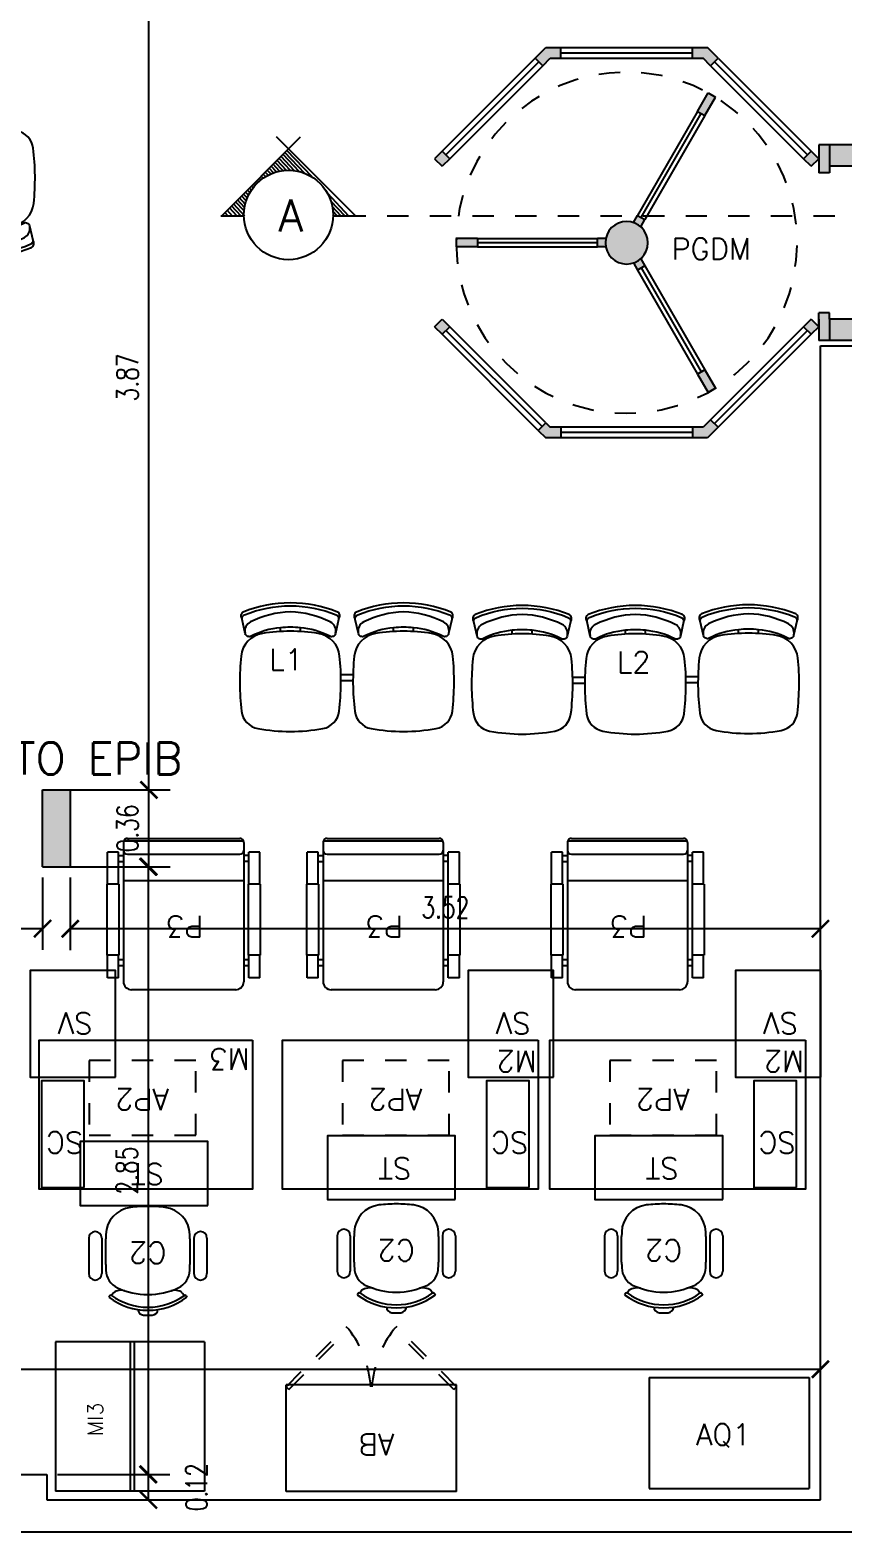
# Model space of a CAD drawing. Extents: x -36.1 to 57, y 1.4 to 46.9.
# Drawn here: x -4.92 to -1.11, y 2.07 to 9.11 of the extents above; entities that cross this region are included whole.
import ezdxf
from ezdxf.enums import TextEntityAlignment as Align

# ---------------------------------------------------------------- set-up
doc = ezdxf.new("R2010")
doc.units = 0
doc.header["$LTSCALE"] = 0.02
doc.header["$PDMODE"] = 2
for name, pattern in [('DIVIDE', [1.25, 0.5, -0.25, 0, -0.25, 0, -0.25]), ('HIDDEN', [0.375, 0.25, -0.125]), ('HIDDEN2', [0.1875, 0.125, -0.0625])]:
    doc.linetypes.add(name, pattern=pattern)
doc.layers.get('0').update_dxf_attribs({"linetype": 'CONTINUOUS'})
doc.layers.get('DEFPOINTS').update_dxf_attribs({"linetype": 'CONTINUOUS'})
for name, color, linetype in [('ACESSORIOS', 6, 'CONTINUOUS'), ('BLOCOS', 1, 'CONTINUOUS'), ('CADEIRAS', 6, 'CONTINUOUS'), ('CARIMBO-MG', 8, 'CONTINUOUS'), ('CODIGO', 6, 'CONTINUOUS'), ('COTAS', 6, 'CONTINUOUS'), ('ESQUAD-SOLID', 6, 'CONTINUOUS'), ('ESQUADRIA', 1, 'CONTINUOUS'), ('ESQUADRIA-F', 6, 'CONTINUOUS'), ('MESAS', 1, 'CONTINUOUS'), ('PAREDE-SOL', 251, 'CONTINUOUS'), ('PAREDES', 7, 'CONTINUOUS'), ('PISO', 6, 'CONTINUOUS'), ('T2', 1, 'CONTINUOUS'), ('TEXTO', 7, 'CONTINUOUS'), ('VERME', 1, 'CONTINUOUS')]:
    doc.layers.add(name, color=color, linetype=linetype)
doc.styles.add('COTAS', font='romans.shx', dxfattribs={"width": 0.75})
doc.styles.add('ROMANS', font='simplex.shx')
doc.dimstyles.new('COTAS', dxfattribs={"dimtxt": 0.1, "dimasz": 0.08, "dimexe": 0.1, "dimexo": 0.05, "dimgap": 0.05, "dimtad": 1, "dimzin": 0, "dimdsep": 46, "dimtxsty": 'COTAS', "dimblk1": 'ARCHTICK', "dimblk2": 'ARCHTICK', "dimsah": 1, "dimcen": 2.5, "dimclrt": 1, "dimadec": 0, "dimazin": 0, "dimtfac": 1, "dimtdec": 4, "dimtmove": 2, "dimatfit": 3, "dimldrblk": 'ARCHTICK', "dimfxl": 1, "dimtvp": 1, "dimtolj": 1, "dimtzin": 0, "dimarcsym": 0})

# ---------------------------------------------------------------- blocks, each defined once
blk = doc.blocks.new('MI3')
at = {"layer": 'MESAS'}
for p, q in [((0.7, 0), (0, 0)), ((0, -0.7), (0, 0)), ((0.7, -0.7), (0.7, 0)), ((0.7, -0.35), (0, -0.35)), ((0.7, -0.37), (0, -0.37)), ((0.7, -0.7), (0, -0.7))]:
    blk.add_line(p, q, dxfattribs=at)
at = {"layer": 'CODIGO', "style": 'ROMANS'}
blk.add_text('MI3', height=0.07, dxfattribs=at).set_placement((0.2581, -0.2223, -0.64))
blk = doc.blocks.new('_ARCHTICK')
at = {"color": 0, "linetype": 'ByBlock', "const_width": 0.15}
blk.add_lwpolyline([(-0.5, -0.5), (0.5, 0.5)], dxfattribs=at)
blk = doc.blocks.new('*D62')
at = {"color": 0, "linetype": 'ByBlock'}
for p, q in [((-8.563, 24.1912), (-8.563, 23.8306)), ((-4.863, 24.1708), (-4.863, 23.8306)), ((-8.563, 23.9306), (-4.863, 23.9306))]:
    blk.add_line(p, q, dxfattribs=at)
at = {"layer": 'DEFPOINTS', "color": 0, "linetype": 'ByBlock'}
for p in [(-8.563, 24.2412), (-4.863, 24.2208), (-4.863, 23.9306)]:
    blk.add_point(p, dxfattribs=at)
at = {"color": 0, "linetype": 'ByBlock', "xscale": 0.08, "yscale": 0.08, "zscale": 0.08, "rotation": 180}
blk.add_blockref('_ARCHTICK', (-8.563, 23.9306), dxfattribs=at)
at = {"color": 0, "linetype": 'ByBlock', "xscale": 0.08, "yscale": 0.08, "zscale": 0.08}
blk.add_blockref('_ARCHTICK', (-4.863, 23.9306), dxfattribs=at)
at = {"color": 1, "linetype": 'ByBlock', "insert": (-6.713, 24.0306), "char_height": 0.1, "attachment_point": 5, "style": 'COTAS'}
blk.add_mtext('\\A1;3.70', dxfattribs=at)
blk = doc.blocks.new('*D61')
at = {"color": 0, "linetype": 'ByBlock'}
for p, q in [((-12.3626, 21.4003), (-12.3626, 21.964)), ((-1.2133, 21.3003), (-1.2133, 21.964)), ((-12.3626, 21.864), (-1.2133, 21.864))]:
    blk.add_line(p, q, dxfattribs=at)
at = {"layer": 'DEFPOINTS', "color": 0, "linetype": 'ByBlock'}
for p in [(-1.2133, 21.864), (-12.3626, 21.3503), (-1.2133, 21.2503)]:
    blk.add_point(p, dxfattribs=at)
at = {"color": 0, "linetype": 'ByBlock', "xscale": 0.08, "yscale": 0.08, "zscale": 0.08, "rotation": 180}
blk.add_blockref('_ARCHTICK', (-12.3626, 21.864), dxfattribs=at)
at = {"color": 0, "linetype": 'ByBlock', "xscale": 0.08, "yscale": 0.08, "zscale": 0.08}
blk.add_blockref('_ARCHTICK', (-1.2133, 21.864), dxfattribs=at)
at = {"color": 1, "linetype": 'ByBlock', "insert": (-6.788, 21.964), "char_height": 0.1, "attachment_point": 5, "style": 'COTAS'}
blk.add_mtext('\\A1;11.15', dxfattribs=at)
blk = doc.blocks.new('*D75')
at = {"color": 0, "linetype": 'ByBlock'}
for p, q in [((-4.6826, 28.4508), (-4.2646, 28.4508)), ((-4.3646, 24.5808), (-4.3646, 28.4508)), ((-4.8129, 24.5808), (-4.2646, 24.5808))]:
    blk.add_line(p, q, dxfattribs=at)
at = {"layer": 'DEFPOINTS', "color": 0, "linetype": 'ByBlock'}
for p in [(-4.7326, 28.4508), (-4.3646, 28.4508), (-4.8629, 24.5808)]:
    blk.add_point(p, dxfattribs=at)
at = {"color": 0, "linetype": 'ByBlock', "xscale": 0.08, "yscale": 0.08, "zscale": 0.08}
for p, rotation in [((-4.3646, 28.4508), 90), ((-4.3646, 24.5808), 270)]:
    blk.add_blockref('_ARCHTICK', p, dxfattribs=dict(at, rotation=rotation))
at = {"color": 1, "linetype": 'ByBlock', "insert": (-4.4646, 26.5158), "char_height": 0.1, "attachment_point": 5, "rotation": 90, "style": 'COTAS'}
blk.add_mtext('\\A1;3.87', dxfattribs=at)
blk = doc.blocks.new('P3')
at = {"layer": 'CADEIRAS'}
for p, q in [((0, 0), (0, -0.1057)), ((0, 0), (0.0517, 0)), ((0.0517, 0), (0.0517, -0.1057)), ((0.0752, -0.6353), (0.0752, 0.0183)), ((0.1128, 0.0559), (0.6016, 0.0559)), ((0.6392, -0.6353), (0.6392, 0.0183)), ((0.6627, 0), (0.7144, 0)), ((0.6627, 0), (0.6627, -0.1057)), ((0.7144, 0), (0.7144, -0.1057)), ((0.0517, -0.0557), (0.0752, -0.0557)), ((0.6392, -0.0557), (0.6627, -0.0557)), ((-0.0023, -0.4387), (-0.0023, -0.1057)), ((-0.0023, -0.1057), (0.054, -0.1057)), ((0.0517, -0.0839), (0.0752, -0.0839)), ((0.054, -0.4387), (0.054, -0.1057)), ((0.6392, -0.0839), (0.6627, -0.0839)), ((0.6604, -0.1057), (0.7167, -0.1057)), ((0.6604, -0.4387), (0.6604, -0.1057)), ((0.7167, -0.4387), (0.7167, -0.1057)), ((-0.0023, -0.4387), (0.054, -0.4387)), ((0, -0.4387), (0, -0.5891)), ((0.0517, -0.4387), (0.0517, -0.5891)), ((0.0752, -0.4545), (0.6392, -0.4545)), ((0.6604, -0.4387), (0.7167, -0.4387)), ((0.6627, -0.4387), (0.6627, -0.5891)), ((0.7144, -0.4387), (0.7144, -0.5891)), ((0.0517, -0.5448), (0.0752, -0.5448)), ((0.6627, -0.5448), (0.6392, -0.5448)), ((0, -0.5891), (0.0517, -0.5891)), ((0.0517, -0.573), (0.0752, -0.573)), ((0.6204, -0.5792), (0.094, -0.5792)), ((0.6627, -0.573), (0.6392, -0.573)), ((0.6627, -0.5891), (0.7144, -0.5891)), ((0.6381, -0.6416), (0.0763, -0.6416)), ((0.6204, -0.6541), (0.094, -0.6541))]:
    blk.add_line(p, q, dxfattribs=at)
for centre, radius, start, end in [((0.1128, 0.0183), 0.0376, 90, 180), ((0.6016, 0.0183), 0.0376, 0, 90), ((0.094, -0.598), 0.0188, 90, 180), ((0.6204, -0.598), 0.0188, 0, 90), ((0.094, -0.6353), 0.0188, 180, 270), ((0.6204, -0.6353), 0.0188, 270, 0)]:
    blk.add_arc(centre, radius, start, end, dxfattribs=at)
at = {"layer": 'CODIGO', "style": 'ROMANS'}
blk.add_text('P3', height=0.1, dxfattribs=at).set_placement((0.2635, -0.2902))
blk = doc.blocks.new('AB')
at = {"layer": 'CODIGO', "linetype": 'HIDDEN2'}
for p, q in [((0, -0.491), (0.281, -0.7729)), ((0.0127, -0.4782), (0.2937, -0.7602)), ((0.7873, -0.4782), (0.5063, -0.7602)), ((0.8, -0.491), (0.519, -0.7729)), ((0.281, -0.7729), (0.2937, -0.7602)), ((0.519, -0.7729), (0.5063, -0.7602))]:
    blk.add_line(p, q, dxfattribs=at)
for centre, start, end in [((-0.0946, -0.4559), 321.91991, 355.92269), ((0.8946, -0.4559), 184.07731, 218.08009)]:
    blk.add_arc(centre, 0.4933, start, end, dxfattribs=at)
at = {"layer": 'MESAS'}
for p, q in [((0, 0), (0.8, 0)), ((0, 0), (0, -0.5)), ((0.8, 0), (0.8, -0.5)), ((0, -0.5), (0.013, -0.5)), ((0.013, -0.5), (0.782, -0.5)), ((0.782, -0.5), (0.8, -0.5)), ((0.8, -0.5), (0.787, -0.5))]:
    blk.add_line(p, q, dxfattribs=at)
at = {"layer": 'MESAS', "linetype": 'HIDDEN2'}
for p, q in [((0.0127, -0.4782), (0, -0.491)), ((0.7873, -0.4782), (0.8, -0.491))]:
    blk.add_line(p, q, dxfattribs=at)
at = {"layer": 'CODIGO', "style": 'ROMANS'}
blk.add_text('AB', height=0.1, dxfattribs=at).set_placement((0.291, -0.2702))
blk = doc.blocks.new('M2')
at = {"layer": 'MESAS'}
blk.add_lwpolyline([(0, 0), (0, 0.7), (1.2, 0.7), (1.2, 0)], close=True, dxfattribs=at)
at = {"layer": 'CODIGO', "style": 'ROMANS'}
blk.add_text('M2', height=0.1, dxfattribs=at).set_placement((0.0072, 0.0501))
blk = doc.blocks.new('*D66')
at = {"color": 0, "linetype": 'ByBlock'}
for p, q in [((-4.7333, 24.1708), (-4.7333, 23.8299)), ((-1.2133, 21.3003), (-1.2133, 24.0299)), ((-1.2133, 23.9299), (-4.7333, 23.9299))]:
    blk.add_line(p, q, dxfattribs=at)
at = {"layer": 'DEFPOINTS', "color": 0, "linetype": 'ByBlock'}
for p in [(-4.7333, 24.2208), (-4.7333, 23.9299), (-1.2133, 21.2503)]:
    blk.add_point(p, dxfattribs=at)
at = {"color": 0, "linetype": 'ByBlock', "xscale": 0.08, "yscale": 0.08, "zscale": 0.08, "rotation": 180}
blk.add_blockref('_ARCHTICK', (-4.7333, 23.9299), dxfattribs=at)
at = {"color": 0, "linetype": 'ByBlock', "xscale": 0.08, "yscale": 0.08, "zscale": 0.08}
blk.add_blockref('_ARCHTICK', (-1.2133, 23.9299), dxfattribs=at)
at = {"color": 1, "linetype": 'ByBlock', "insert": (-2.9733, 24.0299), "char_height": 0.1, "attachment_point": 5, "style": 'COTAS'}
blk.add_mtext('\\A1;3.52', dxfattribs=at)
blk = doc.blocks.new('SC')
at = {"layer": 'ACESSORIOS'}
blk.add_lwpolyline([(0, 0), (0, -0.5), (0.2, -0.5), (0.2, 0)], close=True, dxfattribs=at)
at = {"layer": 'CODIGO', "style": 'ROMANS'}
blk.add_text('SC', height=0.1, dxfattribs=at).set_placement((0.0035, -0.2615))
blk = doc.blocks.new('AP2')
at = {"layer": 'ACESSORIOS', "linetype": 'HIDDEN'}
blk.add_lwpolyline([(0, 0), (0, -0.35), (0.5, -0.35), (0.5, 0)], close=True, dxfattribs=at)
at = {"layer": 'CODIGO', "style": 'ROMANS'}
blk.add_text('AP2', height=0.1, dxfattribs=at).set_placement((0.1246, -0.2173))
blk = doc.blocks.new('*D67')
at = {"color": 0, "linetype": 'ByBlock'}
for p, q in [((-4.8129, 24.2208), (-4.2679, 24.2208)), ((-4.3679, 24.2208), (-4.3679, 21.3703)), ((-4.7926, 21.3703), (-4.2679, 21.3703))]:
    blk.add_line(p, q, dxfattribs=at)
at = {"layer": 'DEFPOINTS', "color": 0, "linetype": 'ByBlock'}
for p in [(-4.8629, 24.2208), (-4.8426, 21.3703), (-4.3679, 21.3703)]:
    blk.add_point(p, dxfattribs=at)
at = {"color": 0, "linetype": 'ByBlock', "xscale": 0.08, "yscale": 0.08, "zscale": 0.08}
for p, rotation in [((-4.3679, 24.2208), 90), ((-4.3679, 21.3703), 270)]:
    blk.add_blockref('_ARCHTICK', p, dxfattribs=dict(at, rotation=rotation))
at = {"color": 1, "linetype": 'ByBlock', "insert": (-4.4679, 22.7955), "char_height": 0.1, "attachment_point": 5, "rotation": 90, "style": 'COTAS'}
blk.add_mtext('\\A1;2.85', dxfattribs=at)
blk = doc.blocks.new('*D65')
at = {"color": 0, "linetype": 'ByBlock'}
for p, q in [((-4.7926, 21.3703), (-4.2662, 21.3703)), ((-4.3662, 21.2503), (-4.3662, 21.3703)), ((-4.7926, 21.2503), (-4.2662, 21.2503))]:
    blk.add_line(p, q, dxfattribs=at)
at = {"layer": 'DEFPOINTS', "color": 0, "linetype": 'ByBlock'}
for p in [(-4.8426, 21.3703), (-4.3662, 21.3703), (-4.8426, 21.2503)]:
    blk.add_point(p, dxfattribs=at)
at = {"color": 0, "linetype": 'ByBlock', "xscale": 0.08, "yscale": 0.08, "zscale": 0.08}
for p, rotation in [((-4.3662, 21.3703), 90), ((-4.3662, 21.2503), 270)]:
    blk.add_blockref('_ARCHTICK', p, dxfattribs=dict(at, rotation=rotation))
at = {"color": 1, "linetype": 'ByBlock', "insert": (-4.1412, 21.3103), "char_height": 0.1, "attachment_point": 5, "rotation": 90, "style": 'COTAS'}
blk.add_mtext('\\A1;0.12', dxfattribs=at)
blk = doc.blocks.new('C2')
at = {"layer": 'CADEIRAS'}
for p, q in [((-0.1982, -0.0915), (-0.2039, -0.084)), ((-0.1822, -0.1051), (-0.1916, -0.0924)), ((0.141, -0.1051), (0.1505, -0.0924)), ((0.1571, -0.0915), (0.1627, -0.084)), ((-0.2978, -0.3612), (-0.2978, -0.1947)), ((-0.2367, -0.3612), (-0.2367, -0.1947)), ((0.1956, -0.3612), (0.1956, -0.1947)), ((0.2567, -0.3612), (0.2567, -0.1947)), ((-0.218, -0.3574), (-0.218, -0.237)), ((0.1768, -0.237), (0.1768, -0.3574))]:
    blk.add_line(p, q, dxfattribs=at)
for centre, radius, start, end in [((-0.0206, -0.3284), 0.329, 86.41668, 93.58332), ((-0.0206, -0.3284), 0.3055, 53.1301, 126.8699), ((-0.0206, -0.3284), 0.2914, 54.0396, 125.9604), ((-0.0394, -0.0281), 0.0282, 93.58332, 176.62809), ((-0.0018, -0.0281), 0.0282, 3.37191, 86.41668), ((-0.1236, -0.2134), 0.094, 114.93883, 178.30739), ((-0.1944, -0.0887), 0.0047, 216.8699, 305.9604), ((-0.1458, -0.0545), 0.0623, 234.34051, 285.73963), ((-0.0206, -0.435), 0.3384, 90, 114.93883), ((-0.0206, -0.435), 0.3384, 65.06117, 90), ((0.1047, -0.0545), 0.0623, 254.26037, 305.65949), ((0.0825, -0.2134), 0.094, 1.69261, 65.06117), ((0.1533, -0.0887), 0.0047, 234.0396, 323.1301), ((-0.2672, -0.1947), 0.0306, 0, 180), ((0.675, -0.237), 0.893, 178.30739, 180), ((-0.7162, -0.237), 0.893, 0, 1.69261), ((0.2261, -0.1947), 0.0306, 0, 180), ((-0.2672, -0.3612), 0.0306, 180, 0), ((0.487, -0.3574), 0.705, 180, 181.72928), ((-0.0861, -0.3747), 0.1316, 181.72928, 263.15503), ((0.045, -0.3747), 0.1316, 276.84497, 358.27072), ((-0.5282, -0.3574), 0.705, 358.27072, 360), ((0.2261, -0.3612), 0.0306, 180, 0), ((-0.0206, 0.1713), 0.6815, 263.15503, 270), ((-0.0206, 0.1713), 0.6815, 270, 276.84497)]:
    blk.add_arc(centre, radius, start, end, dxfattribs=at)
at = {"layer": 'CODIGO', "style": 'ROMANS'}
blk.add_text('C2', height=0.1, dxfattribs=at).set_placement((-0.1076, -0.3426))
blk = doc.blocks.new('ST')
at = {"layer": 'ACESSORIOS'}
blk.add_lwpolyline([(0, 0), (0, -0.3), (0.6, -0.3), (0.6, 0)], close=True, dxfattribs=at)
at = {"layer": 'CODIGO', "style": 'ROMANS'}
blk.add_text('ST', height=0.1, dxfattribs=at).set_placement((0.2067, -0.1973))
blk = doc.blocks.new('*D60')
at = {"color": 0, "linetype": 'ByBlock'}
for p, q in [((-4.8129, 24.5808), (-4.2646, 24.5808)), ((-4.3646, 24.2208), (-4.3646, 24.5808)), ((-4.8129, 24.2208), (-4.2646, 24.2208))]:
    blk.add_line(p, q, dxfattribs=at)
at = {"layer": 'DEFPOINTS', "color": 0, "linetype": 'ByBlock'}
for p in [(-4.8629, 24.5808), (-4.3646, 24.5808), (-4.8629, 24.2208)]:
    blk.add_point(p, dxfattribs=at)
at = {"color": 0, "linetype": 'ByBlock', "xscale": 0.08, "yscale": 0.08, "zscale": 0.08}
for p, rotation in [((-4.3646, 24.5808), 90), ((-4.3646, 24.2208), 270)]:
    blk.add_blockref('_ARCHTICK', p, dxfattribs=dict(at, rotation=rotation))
at = {"color": 1, "linetype": 'ByBlock', "insert": (-4.4646, 24.4008), "char_height": 0.1, "attachment_point": 5, "rotation": 90, "style": 'COTAS'}
blk.add_mtext('\\A1;0.36', dxfattribs=at)
blk = doc.blocks.new('SV')
at = {"layer": 'ACESSORIOS'}
blk.add_lwpolyline([(0, 0), (0, -0.5), (0.4, -0.5), (0.4, 0)], close=True, dxfattribs=at)
at = {"layer": 'CODIGO', "style": 'ROMANS'}
blk.add_text('SV', height=0.1, dxfattribs=at).set_placement((0.107, -0.3031))
blk = doc.blocks.new('AQ1')
at = {"layer": 'MESAS'}
for p, q in [((0, 0), (0, -0.52)), ((0, 0), (0.75, 0)), ((0.75, 0), (0.75, -0.52)), ((0, -0.52), (0.75, -0.52))]:
    blk.add_line(p, q, dxfattribs=at)
at = {"layer": 'CODIGO', "style": 'ROMANS'}
blk.add_text('AQ1', height=0.1, dxfattribs=at).set_placement((0.2189, -0.3171))
blk = doc.blocks.new('A$C2DC308E3')
at = {"layer": 'CADEIRAS'}
for p, q in [((0.1848, 0.4548), (0.1848, 0.4727)), ((0.2788, 0.4548), (0.2788, 0.4727)), ((0.7159, 0.4548), (0.7159, 0.4727)), ((0.8099, 0.4548), (0.8099, 0.4727)), ((0.4682, 0.2529), (0.5265, 0.2529)), ((0.4682, 0.2529), (0.4779, 0.2529)), ((0.4692, 0.2247), (0.5256, 0.2247))]:
    blk.add_line(p, q, dxfattribs=at)
for points in [[(0.4584, 0.5138, 0.481357), (0.4531, 0.5465, 0.097119), (0.2318, 0.5891, 0.097119), (0.0105, 0.5465, 0.481357), (0.0052, 0.5138)], [(0.1848, 0.4727, 0.100785), (0.0473, 0.4327, -0.49505), (0.0202, 0.4453), (0.0055, 0.5121, -0.365963), (0.0168, 0.5335, -0.0944), (0.2318, 0.5761, -0.0944), (0.4468, 0.5335, -0.365963), (0.4581, 0.5121), (0.4434, 0.4453, -0.49505), (0.4163, 0.4327, 0.100785), (0.2788, 0.4727, 0.100785)], [(0.9895, 0.5138, 0.481357), (0.9842, 0.5465, 0.097119), (0.7629, 0.5891, 0.097119), (0.5417, 0.5465, 0.481357), (0.5363, 0.5138)], [(0.7159, 0.4727, 0.100785), (0.5784, 0.4327, -0.49505), (0.5513, 0.4453), (0.5366, 0.5121, -0.365963), (0.548, 0.5335, -0.0944), (0.7629, 0.5761, -0.0944), (0.9779, 0.5335, -0.365963), (0.9892, 0.5121), (0.9746, 0.4453, -0.49505), (0.9475, 0.4327, 0.100785), (0.8099, 0.4727, 0.100785)], [(0.444, 0.448, 0.344642), (0.419, 0.5003, 0.1068), (0.2318, 0.5474, 0.1068), (0.0446, 0.5003, 0.344642), (0.0196, 0.448)], [(0.9752, 0.448, 0.344642), (0.9501, 0.5003, 0.1068), (0.7629, 0.5474, 0.1068), (0.5758, 0.5003, 0.344642), (0.5507, 0.448)]]:
    blk.add_lwpolyline(points, format="xyb", dxfattribs=at)
for points in [[(0.1008, 0.4459, 0.340817), (0.0005, 0.3401, 0.05523), (0.0028, 0.0813, 0.328643), (0.0792, 0, 0.09095), (0.3844, 0, 0.328643), (0.4608, 0.0813, 0.05523), (0.4631, 0.3401, 0.340817), (0.3629, 0.4459, 0.077917)], [(0.6319, 0.4459, 0.340817), (0.5316, 0.3401, 0.05523), (0.5339, 0.0813, 0.328643), (0.6103, 0, 0.09095), (0.9156, 0, 0.328643), (0.9919, 0.0813, 0.05523), (0.9942, 0.3401, 0.340817), (0.894, 0.4459, 0.077917)]]:
    blk.add_lwpolyline(points, format="xyb", close=True, dxfattribs=at)
for centre in [(0.2318, -0.0397), (0.7629, -0.0397)]:
    blk.add_arc(centre, 0.5146, 84.75947, 95.24053, dxfattribs=at)
at = {"layer": 'CODIGO', "style": 'ROMANS'}
blk.add_text('L1', height=0.1, dxfattribs=at).set_placement((0.1328, 0.273))
blk = doc.blocks.new('A$C33302E0F')
at = {"layer": 'CADEIRAS'}
for p, q in [((0.1848, 0.4548), (0.1848, 0.4727)), ((0.2788, 0.4548), (0.2788, 0.4727)), ((0.7159, 0.4548), (0.7159, 0.4727)), ((0.8099, 0.4548), (0.8099, 0.4727)), ((1.247, 0.4578), (1.247, 0.4757)), ((1.341, 0.4578), (1.341, 0.4757)), ((0.4682, 0.2529), (0.5265, 0.2529)), ((0.4682, 0.2529), (0.4779, 0.2529)), ((0.4692, 0.2247), (0.5256, 0.2247)), ((0.9994, 0.2559), (1.0576, 0.2559)), ((1.0003, 0.2277), (1.0567, 0.2277))]:
    blk.add_line(p, q, dxfattribs=at)
for points in [[(0.4584, 0.5138, 0.481357), (0.4531, 0.5465, 0.097119), (0.2318, 0.5891, 0.097119), (0.0105, 0.5465, 0.481357), (0.0052, 0.5138)], [(0.1848, 0.4727, 0.100785), (0.0473, 0.4327, -0.49505), (0.0202, 0.4453), (0.0055, 0.5121, -0.365963), (0.0168, 0.5335, -0.0944), (0.2318, 0.5761, -0.0944), (0.4468, 0.5335, -0.365963), (0.4581, 0.5121), (0.4434, 0.4453, -0.49505), (0.4163, 0.4327, 0.100785), (0.2788, 0.4727, 0.100785)], [(0.9895, 0.5138, 0.481357), (0.9842, 0.5465, 0.097119), (0.7629, 0.5891, 0.097119), (0.5417, 0.5465, 0.481357), (0.5363, 0.5138)], [(0.7159, 0.4727, 0.100785), (0.5784, 0.4327, -0.49505), (0.5513, 0.4453), (0.5366, 0.5121, -0.365963), (0.548, 0.5335, -0.0944), (0.7629, 0.5761, -0.0944), (0.9779, 0.5335, -0.365963), (0.9892, 0.5121), (0.9746, 0.4453, -0.49505), (0.9475, 0.4327, 0.100785), (0.8099, 0.4727, 0.100785)], [(1.5206, 0.5168, 0.481357), (1.5153, 0.5495, 0.097119), (1.294, 0.5921, 0.097119), (1.0728, 0.5495, 0.481357), (1.0675, 0.5168)], [(1.247, 0.4757, 0.100785), (1.1095, 0.4357, -0.49505), (1.0824, 0.4483), (1.0677, 0.5151, -0.365963), (1.0791, 0.5365, -0.0944), (1.294, 0.5791, -0.0944), (1.509, 0.5365, -0.365963), (1.5203, 0.5151), (1.5057, 0.4483, -0.49505), (1.4786, 0.4357, 0.100785), (1.341, 0.4757, 0.100785)], [(0.444, 0.448, 0.344642), (0.419, 0.5003, 0.1068), (0.2318, 0.5474, 0.1068), (0.0446, 0.5003, 0.344642), (0.0196, 0.448)], [(0.9752, 0.448, 0.344642), (0.9501, 0.5003, 0.1068), (0.7629, 0.5474, 0.1068), (0.5758, 0.5003, 0.344642), (0.5507, 0.448)], [(1.5063, 0.451, 0.344642), (1.4812, 0.5032, 0.1068), (1.294, 0.5504, 0.1068), (1.1069, 0.5032, 0.344642), (1.0818, 0.451)]]:
    blk.add_lwpolyline(points, format="xyb", dxfattribs=at)
for points in [[(0.1008, 0.4459, 0.340817), (0.0005, 0.3401, 0.05523), (0.0028, 0.0813, 0.328643), (0.0792, 0, 0.09095), (0.3844, 0, 0.328643), (0.4608, 0.0813, 0.05523), (0.4631, 0.3401, 0.340817), (0.3628, 0.4459, 0.077917)], [(0.6319, 0.4459, 0.340817), (0.5316, 0.3401, 0.05523), (0.5339, 0.0813, 0.328643), (0.6103, 0, 0.09095), (0.9156, 0, 0.328643), (0.9919, 0.0813, 0.05523), (0.9942, 0.3401, 0.340817), (0.894, 0.4459, 0.077917)], [(1.163, 0.4489, 0.340817), (1.0627, 0.343, 0.05523), (1.065, 0.0843, 0.328643), (1.1414, 0.003, 0.09095), (1.4467, 0.003, 0.328643), (1.523, 0.0843, 0.05523), (1.5254, 0.343, 0.340817), (1.4251, 0.4489, 0.077917)]]:
    blk.add_lwpolyline(points, format="xyb", close=True, dxfattribs=at)
for centre in [(0.2318, -0.0397), (0.7629, -0.0397), (1.294, -0.0367)]:
    blk.add_arc(centre, 0.5146, 84.75947, 95.24053, dxfattribs=at)
at = {"layer": 'CODIGO', "style": 'ROMANS'}
blk.add_text('L2', height=0.1, dxfattribs=at).set_placement((0.6757, 0.2737))
blk = doc.blocks.new('PORTA-GIRA')
at = {"layer": 'ESQUAD-SOLID'}
h = blk.add_hatch(color=256, dxfattribs=at)
h.paths.add_polyline_path([(0.1, 2.1667), (0.0646, 2.2021), (0.0293, 2.1667), (0.0646, 2.1314)])
h.paths.add_polyline_path([(-0.3718, 1.695), (-0.4071, 1.7303), (-0.4571, 1.6803), (-0.4571, 1.6096), (-0.4071, 1.6096), (-0.4071, 1.6596)])
h.paths.add_polyline_path([(0.4786, 2.1008, 0.012502), (0.4386, 2.1008), (0.4386, 2.001), (0.4786, 2.001)])
h.paths.add_polyline_path([(0.8525, 2.2021), (0.8172, 2.1667), (0.8525, 2.1314), (0.8879, 2.1667)])
h.paths.add_polyline_path([(1.3743, 1.6803), (1.3389, 1.7157), (1.3036, 1.6803), (1.3243, 1.6596), (1.3243, 1.6096), (1.3743, 1.6096)])
h.paths.add_polyline_path([(1.3743, 0.9925), (1.3243, 0.9925), (1.3243, 0.9425), (1.2889, 0.9071), (1.3243, 0.8718), (1.3743, 0.9218)])
h.paths.add_polyline_path([(0.8525, 0.4707), (0.8172, 0.4354), (0.8525, 0.4), (0.8879, 0.4354)])
h.paths.add_polyline_path([(0.0646, 0.4707), (0.0293, 0.4354), (0.0646, 0.4), (0.1, 0.4354)])
h.paths.add_polyline_path([(-0.3718, 0.9071), (-0.4071, 0.9425), (-0.4071, 0.9925), (-0.4571, 0.9925), (-0.4571, 0.9218), (-0.4071, 0.8718)])
h.paths.add_polyline_path([(-0.1376, 0.9337), (-0.1576, 0.9684), (-0.244, 0.9185, 0.012502), (-0.224, 0.8838)])
h.paths.add_polyline_path([(1.0748, 0.9684), (1.0548, 0.9337), (1.1412, 0.8838, 0.012502), (1.1612, 0.9185)])
h.paths.add_polyline_path([(0.5586, 1.301, 1), (0.3586, 1.301, 1)])
h.paths.add_polyline_path([(0.1, 0.35), (0, 0.35), (0, 0), (0.1, 0)])
h.paths.add_polyline_path([(0.13, 0.4), (0.0646, 0.4), (0, 0.4), (0, 0.35), (0.1, 0.35), (0.13, 0.35)])
h.paths.add_polyline_path([(0.9172, 0.4), (0.8172, 0.4), (0.7872, 0.4), (0.7872, 0.35), (0.8172, 0.35), (0.9172, 0.35)])
h.paths.add_polyline_path([(0.9172, 0.35), (0.8172, 0.35), (0.8172, 0), (0.9172, 0)])
h.paths.add_polyline_path([(0.4786, 1.4376), (0.4386, 1.4376), (0.4386, 1.399, -0.101021), (0.4786, 1.399)])
h.paths.add_polyline_path([(0.5869, 1.2501), (0.5534, 1.2694, -0.101021), (0.5334, 1.2347), (0.5669, 1.2154)])
h.paths.add_polyline_path([(0.3637, 1.2694), (0.3303, 1.2501), (0.3503, 1.2154), (0.3837, 1.2347, -0.101021)])
at = {"layer": 'ESQUADRIA'}
for p, q in [((0.0293, 2.1667), (0.0646, 2.2021)), ((0.0646, 2.2021), (0.1, 2.1667)), ((0.8525, 2.2021), (0.8172, 2.1667)), ((0.8525, 2.2021), (0.8879, 2.1667)), ((-0.3894, 1.7127), (0.047, 2.149)), ((0.0293, 2.1667), (0.0646, 2.1314)), ((0.0646, 2.1314), (0.1, 2.1667)), ((0.8172, 2.1667), (0.8525, 2.1314)), ((0.8879, 2.1667), (0.8525, 2.1314)), ((1.3212, 1.698), (0.8702, 2.149)), ((0.4386, 2.001), (0.4386, 2.101)), ((0.4386, 2.101), (0.4786, 2.101)), ((0.4786, 2.001), (0.4786, 2.101)), ((0.4386, 2.001), (0.4786, 2.001)), ((0.4586, 1.4376), (0.4586, 2.001)), ((-0.4071, 1.7303), (-0.4571, 1.6803)), ((-0.4071, 1.7303), (-0.3718, 1.695)), ((-0.3718, 1.695), (-0.4071, 1.6596)), ((1.3389, 1.7157), (1.3036, 1.6803)), ((1.3389, 1.7157), (1.3743, 1.6803)), ((-0.4571, 1.6803), (-0.4571, 1.6096)), ((-0.4071, 1.6596), (-0.4071, 1.6096)), ((1.3036, 1.6803), (1.3243, 1.6596)), ((1.3243, 1.6096), (1.3243, 1.6596)), ((1.3743, 1.6096), (1.3743, 1.6803)), ((-0.4071, 1.6096), (-0.4571, 1.6096)), ((-0.4321, 1.6096), (-0.4321, 0.9925)), ((1.3243, 1.6096), (1.3743, 1.6096)), ((1.3493, 0.9925), (1.3493, 1.6096)), ((0.4786, 1.4376), (0.4386, 1.4376)), ((0.4386, 1.399), (0.4386, 1.4376)), ((0.4786, 1.399), (0.4786, 1.4376)), ((0.3637, 1.2694), (0.3303, 1.2501)), ((0.5534, 1.2694), (0.5869, 1.2501)), ((0.3403, 1.2327), (-0.1476, 0.951)), ((0.3303, 1.2501), (0.3503, 1.2154)), ((0.3837, 1.2347), (0.3503, 1.2154)), ((0.5334, 1.2347), (0.5669, 1.2154)), ((0.5669, 1.2154), (0.5869, 1.2501)), ((0.5769, 1.2327), (1.0648, 0.951)), ((-0.4571, 0.9925), (-0.4571, 0.9218)), ((-0.4071, 0.9925), (-0.4571, 0.9925)), ((-0.4071, 0.9925), (-0.4071, 0.9425)), ((1.3243, 0.9425), (1.3243, 0.9925)), ((1.3243, 0.9925), (1.3743, 0.9925)), ((1.3743, 0.9218), (1.3743, 0.9925)), ((-0.4071, 0.8718), (-0.4571, 0.9218)), ((-0.3718, 0.9071), (-0.4071, 0.9425)), ((-0.1576, 0.9684), (-0.2442, 0.9184)), ((-0.2442, 0.9184), (-0.2242, 0.8837)), ((-0.1376, 0.9337), (-0.2242, 0.8837)), ((-0.1576, 0.9684), (-0.1376, 0.9337)), ((1.0548, 0.9337), (1.0748, 0.9684)), ((1.0548, 0.9337), (1.1414, 0.8837)), ((1.0748, 0.9684), (1.1614, 0.9184)), ((1.1414, 0.8837), (1.1614, 0.9184)), ((1.2889, 0.9071), (1.3243, 0.9425)), ((1.3243, 0.8718), (1.3743, 0.9218)), ((-0.3718, 0.9071), (-0.4071, 0.8718)), ((-0.3894, 0.8894), (0.047, 0.453)), ((0.8702, 0.453), (1.3066, 0.8894)), ((1.2889, 0.9071), (1.3243, 0.8718)), ((0.0646, 0.4707), (0.0293, 0.4354)), ((0.0646, 0.4), (0.0293, 0.4354)), ((0.1, 0.4354), (0.0646, 0.4707)), ((0.1, 0.4354), (0.0646, 0.4)), ((0.8172, 0.4354), (0.8525, 0.4707)), ((0.8172, 0.4354), (0.8525, 0.4)), ((0.8525, 0.4707), (0.8879, 0.4354)), ((0.8525, 0.4), (0.8879, 0.4354)), ((0, 0), (0, 0.4)), ((0, 0.4), (0.1, 0.4)), ((0.0646, 0.4), (0.13, 0.4)), ((0.13, 0.35), (0.13, 0.4)), ((0.7872, 0.35), (0.7872, 0.4)), ((0.8525, 0.4), (0.7872, 0.4)), ((0.8172, 0.4), (0.9172, 0.4)), ((0.9172, 0), (0.9172, 0.4)), ((0, 0.35), (0.1, 0.35)), ((0.1, 0), (0.1, 0.35)), ((0.1, 0.35), (0.13, 0.35)), ((0.8172, 0.35), (0.7872, 0.35)), ((0.8172, 0), (0.8172, 0.35)), ((0.8172, 0.35), (0.9172, 0.35)), ((0, 0), (0.1, 0)), ((0.8172, 0), (0.9172, 0))]:
    blk.add_line(p, q, dxfattribs=at)
blk.add_circle((0.4586, 1.301), 0.1, dxfattribs=at)
at = {"layer": 'ESQUADRIA-F'}
for p, q in [((-0.4071, 1.7303), (0.0293, 2.1667)), ((-0.3718, 1.695), (0.0646, 2.1314)), ((1.3036, 1.6803), (0.8525, 2.1314)), ((1.3389, 1.7157), (0.8879, 2.1667)), ((0.4386, 2.001), (0.4386, 1.4376)), ((0.4786, 2.001), (0.4786, 1.4376)), ((-0.4571, 1.6096), (-0.4571, 0.9925)), ((-0.4071, 1.6096), (-0.4071, 0.9925)), ((1.3243, 0.9925), (1.3243, 1.6096)), ((1.3743, 0.9925), (1.3743, 1.6096)), ((-0.1576, 0.9684), (0.3303, 1.2501)), ((-0.1376, 0.9337), (0.3503, 1.2154)), ((0.5669, 1.2154), (1.0548, 0.9337)), ((0.5869, 1.2501), (1.0748, 0.9684)), ((-0.4071, 0.8718), (0.0293, 0.4354)), ((-0.3718, 0.9071), (0.0646, 0.4707)), ((0.8525, 0.4707), (1.2889, 0.9071)), ((0.8879, 0.4354), (1.3243, 0.8718))]:
    blk.add_line(p, q, dxfattribs=at)
at = {"layer": 'PISO', "linetype": 'HIDDEN'}
blk.add_circle((0.4586, 1.301), 0.8, dxfattribs=at)
blk = doc.blocks.new('M3')
at = {"layer": 'MESAS'}
blk.add_lwpolyline([(0, 0), (0, 0.7), (1, 0.7), (1, 0)], close=True, dxfattribs=at)
at = {"layer": 'CODIGO', "style": 'ROMANS'}
blk.add_text('M3', height=0.1, dxfattribs=at).set_placement((0.0126, 0.0393))

msp = doc.modelspace()

# ---------------------------------------------------------------- hatches: boundary and pattern name
at = {"layer": 'PAREDE-SOL'}
msp.add_hatch(color=256, dxfattribs=at).paths.add_polyline_path([(-4.7333, 5.5474), (-4.863, 5.5474), (-4.863, 5.1874), (-4.7333, 5.1874)])

# ---------------------------------------------------------------- linework, layer by layer
at = {"layer": 'CARIMBO-MG', "linetype": 'DIVIDE', "ltscale": 0.5}
msp.add_line((3.8544, 8.2396), (-3.3938, 8.2396), dxfattribs=at)
at = {"layer": 'PAREDES'}
for p, q in [((-1.2133, 7.6308), (-0.1333, 7.6308)), ((-1.2133, 2.2169), (-1.2133, 7.6308)), ((-4.863, 5.1874), (-4.863, 5.5474)), ((-4.863, 5.5474), (-4.7333, 5.5474)), ((-4.7333, 5.5474), (-4.7333, 5.1874)), ((-4.863, 5.1874), (-4.7333, 5.1874)), ((-4.9926, 2.3369), (-4.8426, 2.3369)), ((-4.8426, 2.3369), (-4.8426, 2.2169)), ((-4.8426, 2.2169), (-1.2133, 2.2169)), ((-4.9926, 2.0669), (-1.0081, 2.0669))]:
    msp.add_line(p, q, dxfattribs=at)
at = {"layer": 'VERME'}
for p, q in [((-4.0238, 8.2396), (-3.6526, 8.6109)), ((-3.3938, 8.2396), (-3.7651, 8.6109)), ((-3.6588, 8.4479), (-3.735, 8.5285)), ((-3.633, 8.4397), (-3.7257, 8.5377)), ((-3.5988, 8.4226), (-3.7164, 8.547)), ((-3.7927, 8.4367), (-3.8093, 8.4542)), ((-3.7796, 8.4419), (-3.8, 8.4635)), ((-3.7657, 8.4463), (-3.7907, 8.4727)), ((-3.751, 8.4498), (-3.7814, 8.482)), ((-3.7353, 8.4524), (-3.7721, 8.4913)), ((-3.7186, 8.4538), (-3.7629, 8.5006)), ((-3.7006, 8.4538), (-3.7536, 8.5099)), ((-3.6809, 8.4521), (-3.7443, 8.5192)), ((-3.8674, 8.3819), (-3.8743, 8.3892)), ((-3.8585, 8.3916), (-3.865, 8.3985)), ((-3.849, 8.4006), (-3.8557, 8.4078)), ((-3.8389, 8.4091), (-3.8464, 8.417)), ((-3.8283, 8.4169), (-3.8371, 8.4263)), ((-3.817, 8.4242), (-3.8279, 8.4356)), ((-3.8052, 8.4308), (-3.8186, 8.4449)), ((-3.9158, 8.2802), (-3.9485, 8.3149)), ((-3.9124, 8.2958), (-3.9393, 8.3242)), ((-3.9082, 8.3104), (-3.93, 8.3335)), ((-3.9031, 8.3241), (-3.9207, 8.3428)), ((-3.8972, 8.3371), (-3.9114, 8.3521)), ((-3.8907, 8.3493), (-3.9021, 8.3613)), ((-3.8836, 8.3608), (-3.8928, 8.3706)), ((-3.8758, 8.3717), (-3.8836, 8.3799)), ((-3.4258, 8.2396), (-3.5251, 8.3447)), ((-3.993, 8.2396), (-4.0086, 8.2561)), ((-3.9713, 8.2396), (-3.9971, 8.267)), ((-3.9496, 8.2396), (-3.9857, 8.2778)), ((-3.9316, 8.2396), (-3.9764, 8.2871)), ((-3.9135, 8.2396), (-3.9671, 8.2963)), ((-3.918, 8.2635), (-3.9578, 8.3056)), ((-3.4438, 8.2396), (-3.5099, 8.3095)), ((-3.4619, 8.2396), (-3.5032, 8.2833)), ((-3.48, 8.2396), (-3.5002, 8.261)), ((-3.9188, 8.2396), (-4.0262, 8.2396)), ((-4.0238, 8.2396), (-4.0238, 8.2396)), ((-3.498, 8.2396), (-3.4996, 8.2413)), ((-3.3938, 8.2396), (-3.4996, 8.2396))]:
    msp.add_line(p, q, dxfattribs=at)
msp.add_circle((-3.7092, 8.2444), 0.2096, dxfattribs=at)

# ---------------------------------------------------------------- block references
at = {"rotation": 180}
for name, p in [('P3', (-3.8443, 4.6664)), ('P3', (-2.9076, 4.6664)), ('P3', (-1.7614, 4.6664)), ('SV', (-4.5217, 4.2008)), ('SV', (-2.4663, 4.2008)), ('SV', (-1.2117, 4.2008)), ('M3', (-3.8789, 4.3745)), ('M2', (-2.5375, 4.3745)), ('M2', (-1.2828, 4.3745)), ('AP2', (-4.1446, 3.9287)), ('AP2', (-2.9559, 3.9287)), ('AP2', (-1.7013, 3.9287)), ('SC', (-4.6686, 3.6826)), ('SC', (-2.5805, 3.6826)), ('SC', (-1.3259, 3.6826)), ('ST', (-4.0872, 3.5988)), ('ST', (-2.9266, 3.6258)), ('ST', (-1.672, 3.6258)), ('C2', (-4.3896, 3.0839)), ('C2', (-3.2238, 3.0953)), ('C2', (-1.9692, 3.0953)), ('AB', (-2.9206, 2.2572))]:
    msp.add_blockref(name, p, dxfattribs=at)
at = {"layer": 'ACESSORIOS', "xscale": -1, "rotation": 89.99999999999977}
msp.add_blockref('PORTA-GIRA', (-0.8215, 8.5729), dxfattribs=at)
at = {"layer": 'BLOCOS', "rotation": 90}
msp.add_blockref('MI3', (-4.8027, 2.259), dxfattribs=at)
at = {"layer": 'BLOCOS'}
msp.add_blockref('AQ1', (-2.0168, 2.7911), dxfattribs=at)
at = {"layer": 'PAREDES', "rotation": 180}
msp.add_blockref('A$C2DC308E3', (-4.9041, 8.639), dxfattribs=at)
at = {"layer": 'PAREDES'}
for name, p in [('A$C2DC308E3', (-3.9323, 5.8356)), ('A$C33302E0F', (-2.8446, 5.8235))]:
    msp.add_blockref(name, p, dxfattribs=at)

# ---------------------------------------------------------------- texts
at = {"layer": 'COTAS', "style": 'COTAS'}
msp.add_text('PGDM', height=0.1, dxfattribs=at).set_placement((-1.9127, 8.0351))
at = {"layer": 'T2', "style": 'ROMANS'}
msp.add_text('A', height=0.15, dxfattribs=at).set_placement((-3.6987, 8.2418), align=Align.MIDDLE)
at = {"layer": 'TEXTO', "style": 'COTAS'}
msp.add_text('ATENDIMENTO EPIB', height=0.15, dxfattribs=at).set_placement((-6.0853, 5.6205))

# ---------------------------------------------------------------- dimensions: what is measured, and where the dimension line sits
at = {"layer": 'COTAS'}
for base, p1, p2, picture, middle in [((-4.3646, 9.4174), (-4.8629, 5.5474), (-4.7326, 9.4174), '*D75', (-4.4646, 7.4824)), ((-4.3646, 5.5474), (-4.8629, 5.1874), (-4.8629, 5.5474), '*D60', (-4.4646, 5.3674)), ((-4.3679, 2.3369), (-4.8629, 5.1874), (-4.8426, 2.3369), '*D67', (-4.4679, 3.7622)), ((-4.3662, 2.3369), (-4.8426, 2.2169), (-4.8426, 2.3369), '*D65', (-4.1412, 2.2769))]:
    dim = msp.add_linear_dim(base=base, p1=p1, p2=p2, angle=90, dimstyle='COTAS', dxfattribs=at)
    dim.commit()
    dim.dimension.update_dxf_attribs({"geometry": picture, "text_midpoint": middle, "insert": (0, -19.0334)})
for base, p1, p2, picture, middle in [((-4.863, 4.8972), (-8.563, 5.2078), (-4.863, 5.1874), '*D62', (-6.713, 4.9972)), ((-4.7333, 4.8965), (-1.2133, 2.2169), (-4.7333, 5.1874), '*D66', (-2.9733, 4.9965)), ((-1.2133, 2.8306), (-12.3626, 2.3169), (-1.2133, 2.2169), '*D61', (-6.788, 2.9306))]:
    dim = msp.add_linear_dim(base=base, p1=p1, p2=p2, dimstyle='COTAS', dxfattribs=at)
    dim.commit()
    dim.dimension.update_dxf_attribs({"geometry": picture, "text_midpoint": middle, "insert": (0, -19.0334)})

doc.saveas('drawing.dxf')
